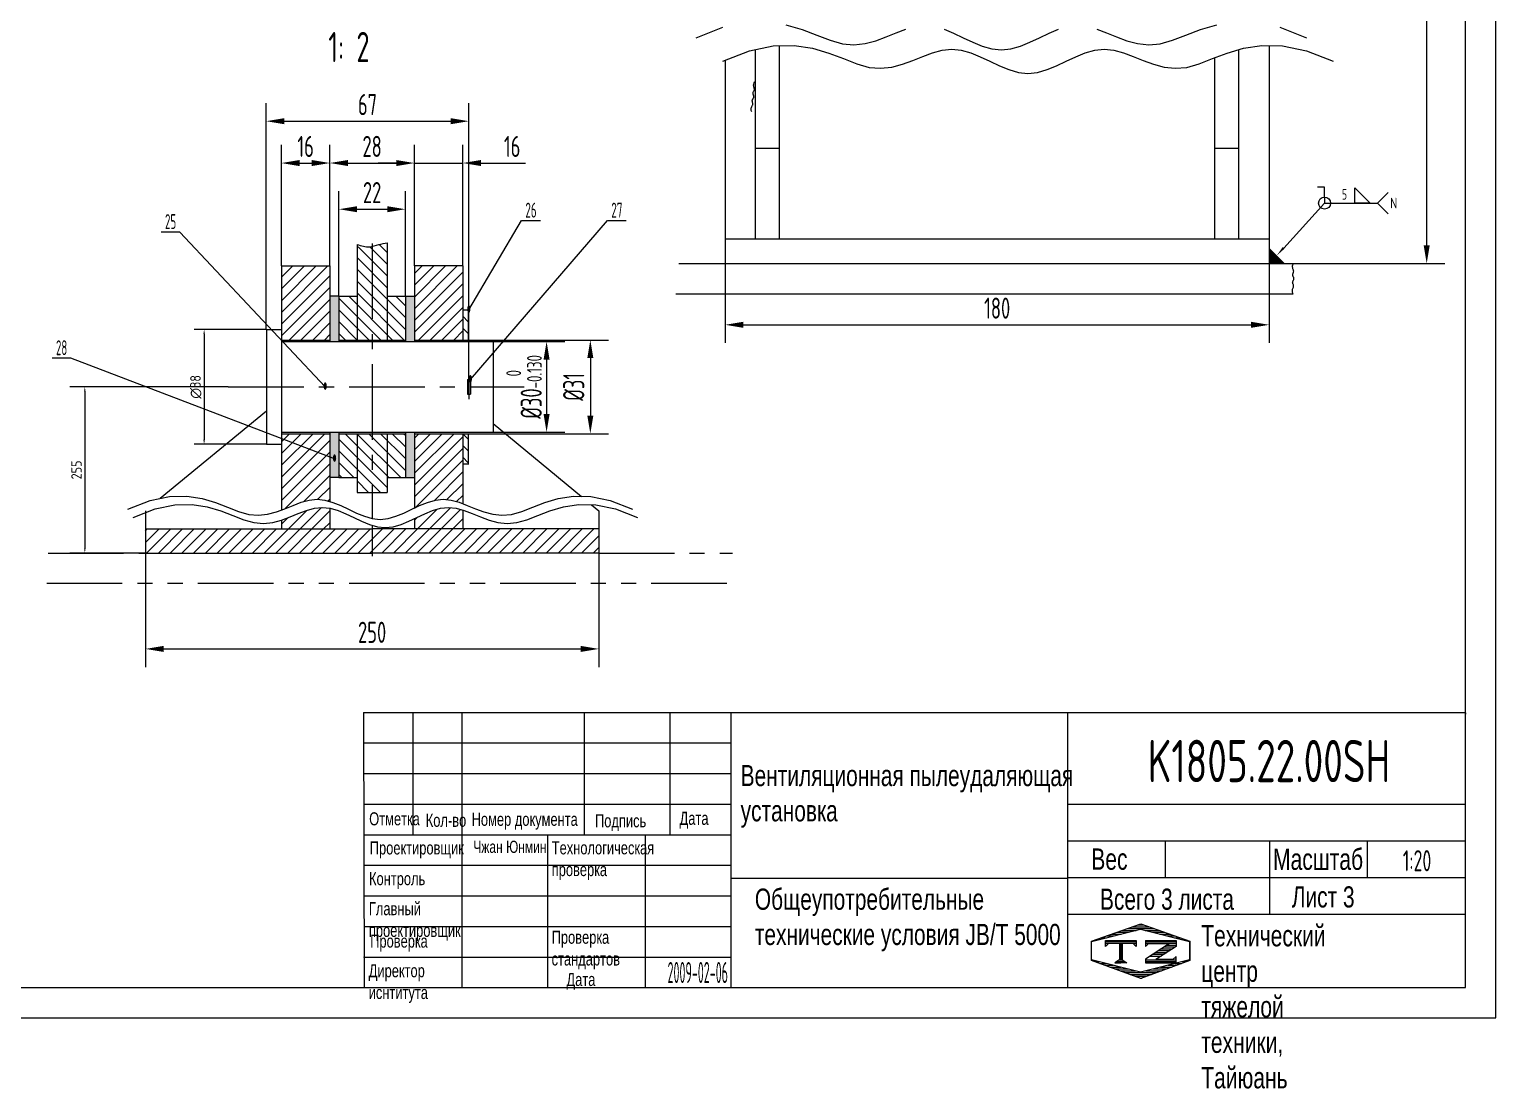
# Model space of a CAD drawing. Header units: millimetres. Extents: x -913 to 8400, y -234 to 5940.
# Drawn here: x 3548 to 8400, y -234 to 3272 of the extents above; entities that cross this region are included whole.
import ezdxf
from ezdxf.enums import TextEntityAlignment as Align

# ---------------------------------------------------------------- set-up
doc = ezdxf.new("R2010")
doc.units = ezdxf.units.MM
doc.header["$LTSCALE"] = 200
for name, pattern in [('CENTER', [2, 1.25, -0.25, 0.25, -0.25]), ('F', [0.75, 0.5, -0.25]), ('G', [2, 1.25, -0.25, 0.25, -0.25]), ('K', [2.5, 1.25, -0.25, 0.25, -0.25, 0.25, -0.25])]:
    doc.linetypes.add(name, pattern=pattern)
for name, color, linetype in [('01', 7, 'Continuous'), ('02', 1, 'Continuous'), ('04', 2, 'F'), ('05', 4, 'G'), ('07', 6, 'K'), ('08', 1, 'Continuous'), ('11', 3, 'Continuous'), ('13', 3, 'Continuous'), ('THICK', 7, 'Continuous')]:
    doc.layers.add(name, color=color, linetype=linetype)
doc.styles.add('HZLIB', font='TXT', dxfattribs={"width": 0.8, "bigfont": 'hztxt.shx'})
doc.styles.get("Standard").update_dxf_attribs({"font": 'isocp', "width": 0.707, "bigfont": 'intecad.shx'})
doc.dimstyles.new('INTE', dxfattribs={"dimscale": 20, "dimtxt": 3.5, "dimasz": 3, "dimexe": 3, "dimexo": 0, "dimgap": 1, "dimtad": 1, "dimdsep": 46, "dimtxsty": 'Standard', "dimcen": 0, "dimclrd": 1, "dimclre": 1, "dimclrt": 3, "dimaunit": 1, "dimadec": 0, "dimazin": 0, "dimtfac": 1, "dimtmove": 0, "dimatfit": 0, "dimfxl": 1, "dimarcsym": 0})
pattern_1 = [(135, (-13660.677, -11741.966), (-19.445436, -19.445436), [])]

# ---------------------------------------------------------------- blocks, each defined once
blk = doc.blocks.new('*D100')
at = {"layer": '08', "color": 1, "lineweight": -2}
for p, q in [((4332, 2278.4), (4332, 3027.7)), ((5002.6, 2114.9), (5002.6, 3027.7)), ((4392, 2967.7), (4942.6, 2967.7))]:
    blk.add_line(p, q, dxfattribs=at)
at = {"layer": '08', "color": 1}
for points in [[(4392, 2977.7), (4392, 2957.7), (4332, 2967.7)], [(4942.6, 2977.7), (4942.6, 2957.7), (5002.6, 2967.7)]]:
    blk.add_solid(points, dxfattribs=at)
at = {"layer": 'DEFPOINTS', "color": 0}
for p in [(5002.6, 2967.7), (4332, 2278.4), (5002.6, 2114.9)]:
    blk.add_point(p, dxfattribs=at)
at = {"layer": '08', "color": 3, "insert": (4667.3, 3022.7), "char_height": 70, "attachment_point": 5}
blk.add_mtext('67', dxfattribs=at)
blk = doc.blocks.new('*D101')
at = {"layer": '08', "color": 1, "lineweight": -2}
for p, q in [((3932.6, 1538.4), (3932.6, 1161)), ((5432.6, 1538.4), (5432.6, 1161)), ((3992.6, 1221), (5372.6, 1221))]:
    blk.add_line(p, q, dxfattribs=at)
at = {"layer": '08', "color": 1}
for points in [[(3992.6, 1231), (3992.6, 1211), (3932.6, 1221)], [(5372.6, 1231), (5372.6, 1211), (5432.6, 1221)]]:
    blk.add_solid(points, dxfattribs=at)
at = {"layer": 'DEFPOINTS', "color": 0}
for p in [(3932.6, 1538.4), (5432.6, 1538.4), (5432.6, 1221)]:
    blk.add_point(p, dxfattribs=at)
at = {"layer": '08', "color": 3, "insert": (4682.6, 1276), "char_height": 70, "attachment_point": 5}
blk.add_mtext('250', dxfattribs=at)
blk = doc.blocks.new('*D102')
at = {"layer": '08', "color": 1, "lineweight": -2}
for p, q in [((5002.6, 2243.4), (5464.6, 2243.4)), ((5404.6, 2183.4), (5404.6, 1993.4)), ((5002.6, 1933.4), (5464.6, 1933.4))]:
    blk.add_line(p, q, dxfattribs=at)
at = {"layer": '08', "color": 1}
for points in [[(5394.6, 2183.4), (5414.6, 2183.4), (5404.6, 2243.4)], [(5394.6, 1993.4), (5414.6, 1993.4), (5404.6, 1933.4)]]:
    blk.add_solid(points, dxfattribs=at)
at = {"layer": 'DEFPOINTS', "color": 0}
for p in [(5002.6, 2243.4), (5002.6, 1933.4), (5404.6, 1933.4)]:
    blk.add_point(p, dxfattribs=at)
at = {"layer": '08', "color": 3, "insert": (5349.6, 2088.4), "char_height": 70, "attachment_point": 5, "rotation": 90}
blk.add_mtext('%%C31', dxfattribs=at)
blk = doc.blocks.new('*D103')
at = {"layer": '08', "color": 1, "lineweight": -2}
for p, q in [((5082.6, 2238.4), (5319.8, 2238.4)), ((5259.8, 2178.4), (5259.8, 1998.4)), ((5082.6, 1938.4), (5319.8, 1938.4))]:
    blk.add_line(p, q, dxfattribs=at)
at = {"layer": '08', "color": 1}
for points in [[(5249.8, 2178.4), (5269.8, 2178.4), (5259.8, 2238.4)], [(5249.8, 1998.4), (5269.8, 1998.4), (5259.8, 1938.4)]]:
    blk.add_solid(points, dxfattribs=at)
at = {"layer": 'DEFPOINTS', "color": 0}
for p in [(5082.6, 2238.4), (5082.6, 1938.4), (5259.8, 1938.4)]:
    blk.add_point(p, dxfattribs=at)
at = {"layer": '08', "color": 3, "insert": (5185.3, 2088.4), "char_height": 70, "attachment_point": 5, "rotation": 90}
blk.add_mtext('%%c30{\\H0.7x;\\S  0^ -0.130;}', dxfattribs=at)
blk = doc.blocks.new('*D104')
at = {"layer": '08', "color": 1, "lineweight": -2}
for p, q in [((4382.6, 2488.4), (4382.6, 2889.1)), ((4542.6, 2488.4), (4542.6, 2889.1)), ((4442.6, 2829.1), (4482.6, 2829.1))]:
    blk.add_line(p, q, dxfattribs=at)
at = {"layer": '08', "color": 1}
for points in [[(4442.6, 2839.1), (4442.6, 2819.1), (4382.6, 2829.1)], [(4482.6, 2839.1), (4482.6, 2819.1), (4542.6, 2829.1)]]:
    blk.add_solid(points, dxfattribs=at)
at = {"layer": 'DEFPOINTS', "color": 0}
for p in [(4542.6, 2829.1), (4382.6, 2488.4), (4542.6, 2488.4)]:
    blk.add_point(p, dxfattribs=at)
at = {"layer": '08', "color": 3, "insert": (4462.6, 2884.1), "char_height": 70, "attachment_point": 5}
blk.add_mtext('16', dxfattribs=at)
blk = doc.blocks.new('*D105')
at = {"layer": '08', "color": 1, "lineweight": -2}
for p, q in [((4822.6, 2488.4), (4822.6, 2889.1)), ((4982.6, 2488.4), (4982.6, 2889.1)), ((4762.6, 2829.1), (4702.6, 2829.1)), ((4822.6, 2829.1), (4982.6, 2829.1)), ((5042.6, 2829.1), (5189.6, 2829.1))]:
    blk.add_line(p, q, dxfattribs=at)
at = {"layer": '08', "color": 1}
for points in [[(4762.6, 2839.1), (4762.6, 2819.1), (4822.6, 2829.1)], [(5042.6, 2839.1), (5042.6, 2819.1), (4982.6, 2829.1)]]:
    blk.add_solid(points, dxfattribs=at)
at = {"layer": 'DEFPOINTS', "color": 0}
for p in [(4982.6, 2829.1), (4822.6, 2488.4), (4982.6, 2488.4)]:
    blk.add_point(p, dxfattribs=at)
at = {"layer": '08', "color": 3, "insert": (5146.1, 2884.1), "char_height": 70, "attachment_point": 5}
blk.add_mtext('16', dxfattribs=at)
blk = doc.blocks.new('*D106')
at = {"layer": '08', "color": 1, "lineweight": -2}
for p, q in [((4542.6, 2488.4), (4542.6, 2889.1)), ((4822.6, 2488.4), (4822.6, 2889.1)), ((4602.6, 2829.1), (4762.6, 2829.1))]:
    blk.add_line(p, q, dxfattribs=at)
at = {"layer": '08', "color": 1}
for points in [[(4602.6, 2839.1), (4602.6, 2819.1), (4542.6, 2829.1)], [(4762.6, 2839.1), (4762.6, 2819.1), (4822.6, 2829.1)]]:
    blk.add_solid(points, dxfattribs=at)
at = {"layer": 'DEFPOINTS', "color": 0}
for p in [(4822.6, 2829.1), (4542.6, 2488.4), (4822.6, 2488.4)]:
    blk.add_point(p, dxfattribs=at)
at = {"layer": '08', "color": 3, "insert": (4682.6, 2884.1), "char_height": 70, "attachment_point": 5}
blk.add_mtext('28', dxfattribs=at)
blk = doc.blocks.new('*D107')
at = {"layer": '08', "color": 1, "lineweight": -2}
for p, q in [((4572.6, 2388.4), (4572.6, 2736.3)), ((4792.6, 2388.4), (4792.6, 2736.3)), ((4632.6, 2676.3), (4732.6, 2676.3))]:
    blk.add_line(p, q, dxfattribs=at)
at = {"layer": '08', "color": 1}
for points in [[(4632.6, 2686.3), (4632.6, 2666.3), (4572.6, 2676.3)], [(4732.6, 2686.3), (4732.6, 2666.3), (4792.6, 2676.3)]]:
    blk.add_solid(points, dxfattribs=at)
at = {"layer": 'DEFPOINTS', "color": 0}
for p in [(4792.6, 2676.3), (4572.6, 2388.4), (4792.6, 2388.4)]:
    blk.add_point(p, dxfattribs=at)
at = {"layer": '08', "color": 3, "insert": (4682.6, 2731.4), "char_height": 70, "attachment_point": 5}
blk.add_mtext('22', dxfattribs=at)
blk = doc.blocks.new('*D108')
at = {"layer": '08', "color": 1, "lineweight": -2}
for p, q in [((5850.7, 2496.7), (5850.7, 2233.8)), ((7650.7, 2496.7), (7650.7, 2233.8)), ((5910.7, 2293.8), (7590.7, 2293.8))]:
    blk.add_line(p, q, dxfattribs=at)
at = {"layer": '08', "color": 1}
for points in [[(5910.7, 2303.8), (5910.7, 2283.8), (5850.7, 2293.8)], [(7590.7, 2303.8), (7590.7, 2283.8), (7650.7, 2293.8)]]:
    blk.add_solid(points, dxfattribs=at)
at = {"layer": 'DEFPOINTS', "color": 0}
for p in [(5850.7, 2496.7), (7650.7, 2496.7), (7650.7, 2293.8)]:
    blk.add_point(p, dxfattribs=at)
at = {"layer": '08', "color": 3, "insert": (6750.7, 2348.8), "char_height": 70, "attachment_point": 5}
blk.add_mtext('180', dxfattribs=at)
blk = doc.blocks.new('*D110')
at = {"layer": '08', "color": 1, "lineweight": -2}
for p, q in [((7250.7, 4620), (8231.7, 4620)), ((8171.7, 2556.7), (8171.7, 4560)), ((7650.7, 2496.7), (8231.7, 2496.7))]:
    blk.add_line(p, q, dxfattribs=at)
at = {"layer": '08', "color": 1}
for points in [[(8161.7, 4560), (8181.7, 4560), (8171.7, 4620)], [(8161.7, 2556.7), (8181.7, 2556.7), (8171.7, 2496.7)]]:
    blk.add_solid(points, dxfattribs=at)
at = {"layer": 'DEFPOINTS', "color": 0}
for p in [(7250.7, 4620), (8171.7, 4620), (7650.7, 2496.7)]:
    blk.add_point(p, dxfattribs=at)
at = {"layer": '08', "color": 3, "insert": (8116.7, 3558.3), "char_height": 70, "attachment_point": 5, "rotation": 90}
blk.add_mtext('255', dxfattribs=at)
blk = doc.blocks.new('*U121')
at = {"layer": '01'}
for points in [[(415, 5), (415, 292)], [(25, 5), (415, 5)]]:
    blk.add_lwpolyline(points, dxfattribs=at)
at = {"layer": '02'}
for points in [[(420, 0), (420, 297)], [(0, 0), (420, 0)]]:
    blk.add_lwpolyline(points, dxfattribs=at)
blk = doc.blocks.new('*X125')
at = {"color": 0}
for p, q in [((127.06, 7.8), (132.06, 7.8)), ((127.06, 7.5), (132.06, 7.5)), ((127.06, 7.2), (127.32, 7.2)), ((130.62, 7.2), (132.06, 7.2)), ((127.84, 5.4), (129.64, 5.4)), ((128.3, 5.7), (130.1, 5.7)), ((128.77, 6), (130.57, 6)), ((129.23, 6.3), (131.04, 6.3)), ((129.7, 6.6), (131.51, 6.6)), ((130.16, 6.9), (131.98, 6.9))]:
    blk.add_line(p, q, dxfattribs=at)
blk = doc.blocks.new('*X126')
at = {"color": 0}
for p, q in [((127.06, 4.8), (132.06, 4.8)), ((131.84, 5.1), (132.06, 5.1)), ((127.06, 4.5), (132.06, 4.5))]:
    blk.add_line(p, q, dxfattribs=at)
blk = doc.blocks.new('*X124')
at = {"color": 0}
for p, q in [((122.82, 4.8), (123.24, 4.8)), ((122.34, 4.5), (123.72, 4.5))]:
    blk.add_line(p, q, dxfattribs=at)
blk = doc.blocks.new('*X123')
at = {"color": 0}
for p, q in [((120.53, 7.8), (125.53, 7.8)), ((120.53, 7.5), (125.53, 7.5)), ((120.53, 7.2), (120.79, 7.2)), ((125.27, 7.2), (125.53, 7.2))]:
    blk.add_line(p, q, dxfattribs=at)
blk = doc.blocks.new('*X122')
at = {"color": 0}
for p, q in [((123.24, 9.6), (125.52, 9.6)), ((124.1, 9.9), (128.52, 9.9)), ((124.97, 10.2), (127.67, 10.2)), ((125.83, 10.5), (126.82, 10.5)), ((127.02, 9.6), (129.37, 9.6)), ((118.22, 7.8), (118.32, 7.8)), ((118.22, 7.5), (118.27, 7.5)), ((118.22, 7.2), (118.27, 7.2)), ((118.94, 8.1), (119.52, 8.1)), ((119.8, 8.4), (120.72, 8.4)), ((120.66, 8.7), (121.92, 8.7)), ((121.52, 9), (123.12, 9)), ((122.38, 9.3), (124.32, 9.3)), ((128.22, 9.3), (130.22, 9.3)), ((129.42, 9), (131.07, 9)), ((130.62, 8.7), (131.92, 8.7)), ((131.82, 8.4), (132.77, 8.4)), ((133.02, 8.1), (133.62, 8.1)), ((134.22, 7.8), (134.32, 7.8)), ((134.27, 7.5), (134.32, 7.5)), ((134.27, 7.2), (134.32, 7.2)), ((118.22, 6.9), (118.27, 6.9)), ((118.22, 6.6), (118.27, 6.6)), ((118.22, 6.3), (118.27, 6.3)), ((118.22, 6), (118.27, 6)), ((118.22, 5.7), (118.27, 5.7)), ((118.22, 5.4), (118.27, 5.4)), ((118.22, 5.1), (118.27, 5.1)), ((118.22, 4.8), (118.27, 4.8)), ((134.27, 6.9), (134.32, 6.9)), ((134.27, 6.6), (134.32, 6.6)), ((134.27, 6.3), (134.32, 6.3)), ((134.27, 6), (134.32, 6)), ((134.27, 5.7), (134.32, 5.7)), ((134.27, 5.4), (134.32, 5.4)), ((134.27, 5.1), (134.32, 5.1)), ((134.27, 4.8), (134.32, 4.8)), ((118.79, 4.5), (119.42, 4.5)), ((119.61, 4.2), (120.62, 4.2)), ((120.43, 3.9), (121.82, 3.9)), ((121.26, 3.6), (123.02, 3.6)), ((122.08, 3.3), (124.22, 3.3)), ((122.91, 3), (125.42, 3)), ((123.73, 2.7), (128.89, 2.7)), ((124.55, 2.4), (128.07, 2.4)), ((127.12, 3), (129.7, 3)), ((128.32, 3.3), (130.51, 3.3)), ((129.52, 3.6), (131.32, 3.6)), ((130.72, 3.9), (132.14, 3.9)), ((131.92, 4.2), (132.95, 4.2)), ((133.12, 4.5), (133.76, 4.5)), ((125.38, 2.1), (127.26, 2.1)), ((126.2, 1.8), (126.45, 1.8))]:
    blk.add_line(p, q, dxfattribs=at)

msp = doc.modelspace()

# ---------------------------------------------------------------- hatches: boundary and pattern name
at = {"layer": '02', "linetype": 'Continuous'}
h = msp.add_hatch(dxfattribs=at)
h.set_pattern_fill('ANSI38', color=1, style=0)
h.set_pattern_definition([(45, (-1932.1897, -2152.8514), (-2.245064, 2.245064), []), (135, (-1932.1897, -2152.8514), (-6.7351921, 2.245064), [7.9375, -4.7625])])
h.paths.add_polyline_path([(4542.633, 2238.37), (4572.633, 2238.37), (4572.633, 2388.37), (4542.633, 2388.37)])
h.paths.add_polyline_path([(4542.633, 1788.37), (4572.633, 1788.37), (4572.633, 1938.37), (4542.633, 1938.37)])
h.paths.add_polyline_path([(4822.633, 2388.37), (4792.633, 2388.37), (4792.633, 2238.37), (4822.633, 2238.37)])
h.paths.add_polyline_path([(4792.633, 1788.37), (4822.633, 1788.37), (4822.633, 1938.37), (4792.633, 1938.37)])
at = {"layer": '08'}
h = msp.add_hatch(dxfattribs=at)
h.set_pattern_fill('ANSI31', color=256, scale=220, angle=90, style=0)
h.set_pattern_definition(pattern_1)
h.paths.add_polyline_path([(4572.633, 2243.37), (4632.633, 2243.37), (4632.633, 2388.37), (4572.633, 2388.37)])
edge = h.paths.add_edge_path()
edge.add_line((4632.633, 2243.37), (4682.633, 2243.37))
edge.add_line((4682.633, 2243.37), (4682.633, 2553.143))
edge.add_spline(control_points=[(4682.633, 2553.143), (4680.135, 2552.644), (4664.449, 2549.951), (4638.389, 2548.778), (4632.633, 2553.359)], knot_values=[10.20544083, 10.20544083, 10.20544083, 10.20544083, 16.98849714, 49.23564133, 49.23564133, 49.23564133, 49.23564133], degree=3, periodic=0)
edge.add_line((4632.633, 2553.359), (4632.633, 2243.37))
edge = h.paths.add_edge_path()
edge.add_spline(control_points=[(4732.633, 2564.811), (4722.971, 2563.055), (4704.769, 2559.745), (4691.78, 2554.97), (4682.633, 2553.143)], knot_values=[49.23564133, 49.23564133, 49.23564133, 49.23564133, 77.33426143, 102.1689, 102.1689, 102.1689, 102.1689], degree=3, periodic=0)
edge.add_line((4682.633, 2553.143), (4682.633, 2243.37))
edge.add_line((4682.633, 2243.37), (4732.633, 2243.37))
edge.add_line((4732.633, 2243.37), (4732.633, 2564.811))
h.paths.add_polyline_path([(4732.633, 2243.37), (4792.633, 2243.37), (4792.633, 2388.37), (4732.633, 2388.37)])
h.paths.add_polyline_path([(4632.633, 1933.37), (4572.633, 1933.37), (4572.633, 1788.37), (4632.633, 1788.37)])
h.paths.add_polyline_path([(4632.633, 1738.97), (4682.633, 1738.97), (4682.633, 1933.37), (4632.633, 1933.37)])
h.paths.add_polyline_path([(4682.633, 1738.97), (4732.633, 1738.97), (4732.633, 1933.37), (4682.633, 1933.37)])
h.paths.add_polyline_path([(4792.633, 1933.37), (4732.633, 1933.37), (4732.633, 1788.37), (4792.633, 1788.37)])
h = msp.add_hatch(dxfattribs=at)
h.set_pattern_fill('ANSI37', color=256, scale=30, style=0)
h.set_pattern_definition([(45, (-3210.462, -3558.2277), (-2.6516504, 2.6516504), []), (135, (-3210.462, -3558.2277), (-2.6516504, -2.6516504), [])])
h.paths.add_polyline_path([(7650.729, 2546.709), (7650.729, 2496.709), (7700.729, 2496.709)])
h = msp.add_hatch(dxfattribs=at)
h.set_pattern_fill('ANSI31', color=256, scale=220, angle=90, style=0)
h.set_pattern_definition(pattern_1)
h.paths.add_polyline_path([(5000.633, 2343.37), (4982.633, 2343.37), (4982.633, 2243.37), (5000.633, 2243.37)])
h.paths.add_polyline_path([(4982.633, 1833.37), (5000.633, 1833.37), (5000.633, 1933.37), (4982.633, 1933.37)])
h = msp.add_hatch(dxfattribs=at)
h.set_pattern_fill('ANSI31', color=256, scale=220, style=0)
h.set_pattern_definition([(45, (-13660.677, -11741.966), (-19.445436, 19.445436), [])])
h.paths.add_polyline_path([(4682.633, 1538.37), (4682.633, 1618.37), (3932.633, 1618.37), (3932.633, 1538.37)])
h.paths.add_polyline_path([(5432.633, 1538.37), (5432.633, 1618.37), (4682.633, 1618.37), (4682.633, 1538.37)])

# ---------------------------------------------------------------- linework, layer by layer
for p, q in [((5950.729, 2576.709), (5950.729, 3204.737)), ((6030.729, 2576.709), (6030.729, 3217.296)), ((7550.729, 2576.709), (7550.729, 3204.687)), ((7470.729, 2576.709), (7470.729, 3177.516)), ((6030.729, 2876.709), (5950.729, 2876.709)), ((7550.729, 2876.709), (7470.729, 2876.709)), ((7650.729, 2576.709), (5850.729, 2576.709))]:
    msp.add_line(p, q)
at = {"color": 7, "linetype": 'Continuous'}
for p, q in [((4632.633, 2559.519), (4632.633, 2243.37)), ((4732.633, 2564.811), (4732.633, 2243.37)), ((4382.633, 2488.37), (4382.633, 1681.002)), ((4542.633, 2488.37), (4542.633, 2238.37)), ((4822.633, 2488.37), (4822.633, 2238.37)), ((4982.633, 2488.37), (4982.633, 2243.37)), ((4572.633, 2388.37), (4572.633, 2238.37)), ((4792.633, 2388.37), (4792.633, 2238.37)), ((5000.633, 2343.37), (5000.633, 2243.37)), ((4332.633, 2278.37), (4332.633, 1898.37)), ((5082.633, 2238.37), (5082.633, 1938.37)), ((4542.633, 1938.37), (4542.633, 1708.939)), ((4572.633, 1938.37), (4572.633, 1788.37)), ((4632.633, 1933.37), (4632.633, 1738.97)), ((4732.633, 1933.37), (4732.633, 1738.97)), ((4792.633, 1938.37), (4792.633, 1788.37)), ((4822.633, 1938.37), (4822.633, 1685.53)), ((4982.633, 1933.37), (4982.633, 1701.657)), ((5000.633, 1933.37), (5000.633, 1833.37)), ((4542.633, 1686.483), (4542.633, 1618.37)), ((4822.633, 1652.11), (4822.633, 1618.37)), ((4982.633, 1680.393), (4982.633, 1618.37)), ((4382.633, 1647.604), (4382.633, 1618.37))]:
    msp.add_line(p, q, dxfattribs=at)
at = {"color": 3, "linetype": 'ByBlock'}
for p, q in [((4332.008, 2278.37), (4093.826, 2278.37)), ((4126.776, 2263.37), (4126.776, 1913.37)), ((4173.876, 2088.37), (3683.003, 2088.37)), ((4205.859, 2088.37), (4173.876, 2088.37)), ((3732.029, 2073.37), (3732.029, 1553.37)), ((4332.008, 1898.37), (4093.826, 1898.37)), ((3932.008, 1538.37), (3683.003, 1538.37))]:
    msp.add_line(p, q, dxfattribs=at)
for points in [[(4124.276, 2263.37), (4129.276, 2263.37), (4126.776, 2278.37)], [(3729.529, 2073.37), (3734.529, 2073.37), (3732.029, 2088.37)], [(4124.276, 1913.37), (4129.276, 1913.37), (4126.776, 1898.37)], [(3729.529, 1553.37), (3734.529, 1553.37), (3732.029, 1538.37)]]:
    msp.add_solid(points, dxfattribs=at)
at = {"layer": '01', "color": 7, "linetype": 'Continuous'}
for p, q in [((7650.729, 3217.771), (7650.729, 2496.709)), ((5850.729, 3169.22), (5850.729, 2496.709)), ((4382.633, 2488.37), (4542.633, 2488.37)), ((4982.633, 2488.37), (4822.633, 2488.37)), ((5697.759, 2496.709), (7730.661, 2496.709)), ((5687.632, 2396.709), (7729.996, 2396.709)), ((4982.633, 2343.37), (5002.633, 2343.37)), ((4332.633, 2278.37), (4382.633, 2278.37)), ((4382.633, 2243.37), (4542.633, 2243.37)), ((4382.633, 2238.37), (5082.633, 2238.37)), ((4572.633, 2243.37), (4792.633, 2243.37)), ((4822.633, 2243.37), (5002.633, 2243.37)), ((4997.633, 2112.37), (4997.633, 2064.37)), ((4997.633, 2112.37), (5007.633, 2112.37)), ((5007.633, 2112.37), (5007.633, 2064.37)), ((4997.633, 2064.37), (5007.633, 2064.37)), ((4332.633, 1898.37), (4382.633, 1898.37)), ((4382.633, 1938.37), (5082.633, 1938.37)), ((4382.633, 1933.37), (4542.633, 1933.37)), ((4572.633, 1933.37), (4792.633, 1933.37)), ((4822.633, 1933.37), (5002.633, 1933.37)), ((4982.633, 1833.37), (5002.633, 1833.37)), ((3932.633, 1678.37), (3932.633, 1538.37)), ((5432.633, 1678.37), (5432.633, 1538.37)), ((3932.633, 1618.37), (4682.633, 1618.37)), ((5432.633, 1618.37), (4682.633, 1618.37)), ((3932.633, 1538.37), (4682.633, 1538.37)), ((5432.633, 1538.37), (4682.633, 1538.37))]:
    msp.add_line(p, q, dxfattribs=at)
at = {"layer": '01'}
for p, q in [((7833.939, 2749.415), (7810.581, 2749.415)), ((7833.939, 2714.853), (7833.939, 2749.415)), ((7833.939, 2714.853), (7833.939, 2696.558)), ((4572.633, 2388.37), (4542.633, 2388.37)), ((4792.633, 2388.37), (4822.633, 2388.37)), ((4332.633, 2008.148), (3981.503, 1718.66)), ((5082.633, 1966.926), (5375.258, 1725.672)), ((4572.633, 1788.37), (4542.633, 1788.37)), ((4792.633, 1788.37), (4822.633, 1788.37)), ((4632.633, 1738.97), (4732.633, 1738.97)), ((5408.663, 1698.132), (5432.633, 1678.37))]:
    msp.add_line(p, q, dxfattribs=at)
msp.add_lwpolyline([(7934.533, 2746.558), (7984.533, 2696.558), (7934.533, 2696.558)], close=True, dxfattribs=at)
msp.add_circle((7833.939, 2696.558), 20, dxfattribs=at)
for p in [(8300, 1008.813), (8300, 1006.763), (8300, 1006.4)]:
    msp.add_point(p, dxfattribs=at)
at = {"layer": '02'}
for p, q in [((5002.633, 2343.37), (5177.287, 2638.448)), ((5007.633, 2112.37), (5461.425, 2638.448)), ((5177.287, 2638.448), (5239.287, 2638.448)), ((5461.425, 2638.448), (5523.425, 2638.448)), ((4046.81, 2600.565), (3984.81, 2600.565)), ((4527.346, 2088.37), (4046.81, 2600.565)), ((3686.257, 2183.208), (3624.257, 2183.208)), ((4558.29, 1850.098), (3686.257, 2183.208))]:
    msp.add_line(p, q, dxfattribs=at)
for points in [[(5754.493, 3243.941), (5843.462, 3278.697)], [(6051.687, 3286.863), (6105.644, 3270.965), (6153.93, 3252.463), (6197.777, 3235.38), (6238.419, 3223.743), (6276.925, 3220.547), (6313.704, 3224.689), (6349.004, 3234.039), (6383.071, 3246.466), (6416.152, 3259.84), (6448.494, 3272.03)], [(6575.064, 3271.714), (6606.625, 3258.775), (6638.185, 3243.941), (6669.745, 3229.108), (6701.306, 3216.168), (6732.866, 3207.016), (6764.427, 3203.544), (6795.987, 3207.016), (6827.548, 3216.168), (6859.108, 3229.108), (6890.668, 3243.941), (6922.229, 3258.775), (6953.789, 3271.714)], [(7080.36, 3272.03), (7112.701, 3259.84), (7145.782, 3246.466), (7179.849, 3234.039), (7215.149, 3224.689), (7251.929, 3220.547), (7290.434, 3223.743), (7331.076, 3235.38), (7374.924, 3252.463), (7423.21, 3270.965), (7477.166, 3286.863)], [(7685.391, 3278.697), (7774.361, 3243.941)], [(5842.662, 3166.069), (5931.631, 3200.825), (6009.998, 3216.881), (6078.995, 3218.262), (6139.856, 3208.991), (6193.813, 3193.092), (6242.098, 3174.59), (6285.946, 3157.508), (6326.588, 3145.87), (6365.094, 3142.674), (6401.873, 3146.817), (6437.173, 3156.167), (6471.24, 3168.593), (6504.321, 3181.967), (6536.662, 3194.157), (6568.511, 3203.034), (6600.112, 3206.466), (6631.672, 3202.994), (6663.233, 3193.842), (6694.793, 3180.902), (6726.354, 3166.069), (6757.914, 3151.235), (6789.475, 3138.295), (6821.035, 3129.143), (6852.596, 3125.671), (6884.156, 3129.143), (6915.716, 3138.295), (6947.277, 3151.235), (6978.837, 3166.069), (7010.398, 3180.902), (7041.958, 3193.842), (7073.519, 3202.994), (7105.079, 3206.466), (7136.68, 3203.034), (7168.529, 3194.157), (7200.87, 3181.967), (7233.951, 3168.593), (7268.018, 3156.167), (7303.318, 3146.817), (7340.097, 3142.674), (7378.603, 3145.87), (7419.245, 3157.508), (7463.093, 3174.59), (7511.378, 3193.092), (7565.335, 3208.991), (7626.196, 3218.262), (7695.193, 3216.881), (7773.56, 3200.825), (7862.529, 3166.069)], [(5938.536, 2998.275), (5937.261, 3002.854), (5936.859, 3006.814), (5937.137, 3010.237), (5937.901, 3013.204), (5938.958, 3015.795), (5940.116, 3018.093), (5941.182, 3020.178), (5941.962, 3022.132), (5942.313, 3024.022), (5942.293, 3025.864), (5942.007, 3027.658), (5941.562, 3029.407), (5941.066, 3031.112), (5940.625, 3032.774), (5940.345, 3034.396), (5940.333, 3035.977), (5940.663, 3037.522), (5941.275, 3039.039), (5942.074, 3040.537), (5942.966, 3042.025), (5943.859, 3043.513), (5944.658, 3045.011), (5945.269, 3046.527), (5945.599, 3048.072), (5945.586, 3049.652), (5945.291, 3051.261), (5944.808, 3052.888), (5944.232, 3054.525), (5943.656, 3056.162), (5943.174, 3057.789), (5942.879, 3059.397), (5942.865, 3060.977), (5943.194, 3062.525), (5943.793, 3064.057), (5944.558, 3065.597), (5945.386, 3067.168), (5946.172, 3068.792), (5946.812, 3070.493), (5947.202, 3072.293), (5947.237, 3074.215), (5946.864, 3076.286), (5946.238, 3078.542), (5945.565, 3081.025), (5945.048, 3083.776), (5944.894, 3086.836), (5945.308, 3090.245), (5946.496, 3094.044), (5948.663, 3098.275)], [(8044.294, 2731.914), (8008.939, 2696.558), (8044.294, 2661.203)], [(7699.212, 2547.662), (7833.939, 2696.558), (8008.939, 2696.558)], [(7729.996, 2396.709), (7728.305, 2401.125), (7727.536, 2405.01), (7727.49, 2408.427), (7727.969, 2411.437), (7728.774, 2414.103), (7729.706, 2416.487), (7730.566, 2418.652), (7731.155, 2420.661), (7731.326, 2422.566), (7731.133, 2424.388), (7730.682, 2426.139), (7730.078, 2427.83), (7729.427, 2429.472), (7728.834, 2431.077), (7728.405, 2432.657), (7728.245, 2434.222), (7728.428, 2435.784), (7728.891, 2437.343), (7729.542, 2438.901), (7730.287, 2440.459), (7731.032, 2442.017), (7731.683, 2443.575), (7732.146, 2445.134), (7732.329, 2446.696), (7732.167, 2448.259), (7731.724, 2449.825), (7731.094, 2451.392), (7730.37, 2452.959), (7729.646, 2454.526), (7729.016, 2456.093), (7728.573, 2457.659), (7728.412, 2459.222), (7728.592, 2460.786), (7729.042, 2462.359), (7729.656, 2463.957), (7730.329, 2465.59), (7730.955, 2467.273), (7731.43, 2469.017), (7731.647, 2470.837), (7731.502, 2472.744), (7730.939, 2474.76), (7730.108, 2476.936), (7729.207, 2479.333), (7728.438, 2482.01), (7727.999, 2485.026), (7728.09, 2488.441), (7728.911, 2492.316), (7730.661, 2496.709)], [(3874.438, 1683.063), (3947.977, 1711.791), (4012.754, 1725.063), (4069.785, 1726.204), (4120.091, 1718.541), (4164.69, 1705.4), (4204.602, 1690.106), (4240.846, 1675.987), (4274.44, 1666.367), (4306.267, 1663.726), (4336.668, 1667.15), (4365.846, 1674.878), (4394.005, 1685.15), (4421.349, 1696.204), (4448.082, 1706.28), (4474.407, 1713.617), (4500.528, 1716.454), (4526.615, 1713.585), (4552.702, 1706.02), (4578.789, 1695.324), (4604.876, 1683.063), (4630.963, 1670.802), (4657.05, 1660.106), (4683.137, 1652.541), (4709.224, 1649.671), (4735.311, 1652.541), (4761.398, 1660.106), (4787.485, 1670.802), (4813.573, 1683.063), (4839.66, 1695.324), (4865.747, 1706.02), (4891.834, 1713.585), (4917.921, 1716.454), (4944.042, 1713.617), (4970.367, 1706.28), (4997.099, 1696.204), (5024.443, 1685.15), (5052.602, 1674.878), (5081.78, 1667.15), (5112.181, 1663.726), (5144.009, 1666.367), (5177.603, 1675.987), (5213.846, 1690.106), (5253.758, 1705.4), (5298.357, 1718.541), (5348.663, 1726.204), (5405.695, 1725.063), (5470.471, 1711.791), (5544.011, 1683.063)], [(3891.457, 1655.851), (3964.997, 1684.579), (4029.773, 1697.851), (4086.804, 1698.992), (4137.11, 1691.329), (4181.71, 1678.188), (4221.622, 1662.894), (4257.865, 1648.774), (4291.459, 1639.155), (4323.287, 1636.514), (4353.688, 1639.937), (4382.866, 1647.666), (4411.025, 1657.938), (4438.369, 1668.992), (4465.101, 1679.068), (4491.426, 1686.405), (4517.547, 1689.242), (4543.634, 1686.372), (4569.721, 1678.807), (4595.808, 1668.111), (4621.895, 1655.851), (4647.982, 1643.59), (4674.069, 1632.894), (4700.157, 1625.329), (4726.244, 1622.459), (4752.331, 1625.329), (4778.418, 1632.894), (4804.505, 1643.59), (4830.592, 1655.851), (4856.679, 1668.111), (4882.766, 1678.807), (4908.853, 1686.372), (4934.94, 1689.242), (4961.061, 1686.405), (4987.386, 1679.068), (5014.119, 1668.992), (5041.463, 1657.938), (5069.622, 1647.666), (5098.8, 1639.937), (5129.201, 1636.514), (5161.028, 1639.155), (5194.622, 1648.774), (5230.866, 1662.894), (5270.777, 1678.188), (5315.377, 1691.329), (5365.683, 1698.992), (5422.714, 1697.851), (5487.49, 1684.579), (5561.03, 1655.851)]]:
    msp.add_lwpolyline(points, dxfattribs=at)
msp.add_lwpolyline([(7674.997, 2522.441, 0, 8, 0), (7698.48, 2548.393, 8, 8, 0)], format="xyseb", dxfattribs=at)
at = {"layer": '04', "color": 1, "linetype": 'CENTER'}
for p, q in [((4682.633, 2563.27), (4682.633, 1652.687)), ((4682.633, 1630.41), (4682.633, 1528.37))]:
    msp.add_line(p, q, dxfattribs=at)
at = {"layer": '05', "color": 7, "linetype": 'Continuous'}
for p, q in [((4572.633, 2388.37), (4632.633, 2388.37)), ((4732.633, 2388.37), (4792.633, 2388.37)), ((4572.633, 1788.37), (4632.633, 1788.37)), ((4732.633, 1788.37), (4792.633, 1788.37))]:
    msp.add_line(p, q, dxfattribs=at)
at = {"layer": '05', "color": 4, "linetype": 'G'}
msp.add_line((4206.484, 2088.37), (5185.477, 2088.37), dxfattribs=at)
at = {"layer": '05', "color": 4, "linetype": 'CENTER'}
msp.add_line((5002.633, 2114.865), (5002.633, 2047.604), dxfattribs=at)
at = {"layer": '07'}
for p, q in [((3610.555, 1538.37), (3932.633, 1538.37)), ((5432.633, 1538.37), (5874.711, 1538.37)), ((3606.147, 1438.37), (5879.119, 1438.37))]:
    msp.add_line(p, q, dxfattribs=at)
at = {"layer": '08'}
for p, q in [((4382.633, 2451.147), (4419.855, 2488.37)), ((4382.633, 2412.256), (4458.746, 2488.37)), ((4382.633, 2373.366), (4497.637, 2488.37)), ((4382.633, 2334.475), (4536.528, 2488.37)), ((4822.633, 2463.348), (4847.655, 2488.37)), ((4822.633, 2424.457), (4886.546, 2488.37)), ((4822.633, 2385.566), (4925.437, 2488.37)), ((4822.633, 2346.675), (4964.328, 2488.37)), ((4382.633, 2295.584), (4542.633, 2455.584)), ((4822.633, 2307.784), (4982.633, 2467.784)), ((4822.633, 2268.893), (4982.633, 2428.893)), ((4382.633, 2256.693), (4542.633, 2416.693)), ((4408.201, 2243.37), (4542.633, 2377.802)), ((4836, 2243.37), (4982.633, 2390.002)), ((4447.092, 2243.37), (4542.633, 2338.911)), ((4874.891, 2243.37), (4982.633, 2351.112)), ((4485.982, 2243.37), (4542.633, 2300.02)), ((4913.782, 2243.37), (4982.633, 2312.221)), ((4524.873, 2243.37), (4542.633, 2261.129)), ((4952.673, 2243.37), (4982.633, 2273.33)), ((4382.633, 1906.675), (4409.328, 1933.37)), ((4382.633, 1867.784), (4448.219, 1933.37)), ((4382.633, 1828.893), (4487.109, 1933.37)), ((4382.633, 1790.002), (4526, 1933.37)), ((4382.633, 1751.112), (4542.633, 1911.112)), ((4822.633, 1918.876), (4837.127, 1933.37)), ((4822.633, 1879.985), (4876.018, 1933.37)), ((4822.633, 1841.094), (4914.909, 1933.37)), ((4822.633, 1802.203), (4953.8, 1933.37)), ((4822.633, 1763.312), (4982.633, 1923.312)), ((4382.633, 1712.221), (4542.633, 1872.221)), ((4822.633, 1724.421), (4982.633, 1884.421)), ((4822.633, 1685.53), (4982.633, 1845.53)), ((4394.757, 1685.454), (4542.633, 1833.33)), ((4888.658, 1712.664), (4982.633, 1806.639)), ((4456.945, 1708.751), (4542.633, 1794.439)), ((4503.241, 1716.156), (4542.633, 1755.548)), ((4930.025, 1715.14), (4982.633, 1767.749)), ((4536.65, 1710.674), (4542.633, 1716.657)), ((4962.303, 1708.528), (4982.633, 1728.858)), ((4382.633, 1634.439), (4403.322, 1655.128)), ((4405.455, 1618.37), (4466.56, 1679.475)), ((4444.346, 1618.37), (4514.934, 1688.958)), ((4483.236, 1618.37), (4542.633, 1677.766)), ((4822.633, 1646.639), (4832.955, 1656.961)), ((4833.254, 1618.37), (4898.154, 1683.27)), ((4872.145, 1618.37), (4942.226, 1688.451)), ((4911.036, 1618.37), (4975.146, 1682.48)), ((4949.927, 1618.37), (4982.633, 1651.076)), ((4522.127, 1618.37), (4542.633, 1638.876))]:
    msp.add_line(p, q, dxfattribs=at)
at = {"layer": '08', "start_tangent": (-0.60645514, -0.7951177)}
msp.add_spline([(4632.633, 2559.519), (4674.37, 2551.754), (4705.115, 2559.128), (4732.633, 2564.811)], degree=3, dxfattribs=at)
at = {"layer": 'DEFPOINTS', "color": 0, "linetype": 'ByBlock'}
for p in [(4332.633, 2278.37), (4206.484, 2088.37), (4126.776, 1898.37), (4332.633, 1898.37), (3732.029, 1538.37), (3932.633, 1538.37)]:
    msp.add_point(p, dxfattribs=at)
at = {"layer": 'THICK'}
for p, q in [((4653.606, 1010.908), (4656.369, 100)), ((4653.606, 1010.908), (8300, 1010.908)), ((4818.256, 1010.468), (4818.256, 1010.908)), ((4818.308, 606.06), (4818.308, 1010.908)), ((4980.247, 100), (4980.247, 1010.908)), ((5385.095, 606.06), (5385.095, 1010.908)), ((5668.489, 606.06), (5668.489, 1010.908)), ((5870.913, 100), (5870.913, 1010.908)), ((6984.244, 100), (6984.244, 1010.908)), ((8300, 100), (8300, 1010.908)), ((4656.369, 707.272), (5870.913, 707.272)), ((6984.244, 707.272), (8300, 707.272)), ((4656.369, 606.06), (5870.913, 606.06)), ((5263.641, 100), (5263.641, 606.06)), ((5587.519, 100), (5587.519, 606.06)), ((6984.244, 585.817), (8300, 585.817)), ((7308.123, 464.363), (7308.123, 585.817)), ((7652.243, 342.909), (7652.243, 585.817)), ((7976.122, 464.363), (7976.122, 585.817)), ((5870.913, 462.608), (6984.244, 462.608)), ((6984.244, 464.363), (8300, 464.363)), ((6984.244, 342.909), (8300, 342.909)), ((4656.369, 100), (8300, 100))]:
    msp.add_line(p, q, dxfattribs=at)
at = {"layer": 'THICK', "color": 3}
for p, q in [((4656.369, 909.696), (5870.913, 909.696)), ((4656.369, 808.484), (5870.913, 808.484)), ((4656.369, 504.848), (5870.913, 504.848)), ((4656.369, 403.636), (5870.913, 403.636)), ((4656.369, 302.424), (5870.913, 302.424)), ((7062.22, 253.965), (7226.285, 311.109)), ((7063.285, 252.678), (7225.224, 293.163)), ((7225.224, 293.163), (7387.163, 252.678)), ((7226.285, 311.109), (7388.22, 253.965)), ((7062.22, 190.328), (7062.22, 253.965)), ((7063.285, 191.951), (7063.285, 252.678)), ((7109.012, 235.61), (7109.012, 255.853)), ((7109.012, 255.853), (7210.224, 255.853)), ((7119.133, 245.731), (7109.012, 235.61)), ((7200.103, 245.731), (7119.133, 245.731)), ((7155.189, 245.828), (7155.189, 190.308)), ((7159.617, 245.828), (7159.617, 190.308)), ((7164.677, 245.828), (7164.677, 190.308)), ((7210.224, 235.61), (7200.103, 245.731)), ((7210.224, 255.853), (7210.224, 235.61)), ((7241.217, 255.853), (7241.217, 235.61)), ((7241.217, 255.853), (7342.429, 255.853)), ((7241.217, 235.61), (7251.338, 245.731)), ((7320.919, 245.731), (7241.217, 194.163)), ((7251.338, 245.731), (7320.919, 245.731)), ((7342.429, 255.853), (7342.429, 235.61)), ((7387.163, 252.678), (7387.163, 191.951)), ((7388.22, 253.965), (7388.22, 190.328)), ((4656.369, 201.212), (5870.913, 201.212)), ((7159.617, 194.934), (7140.008, 182.596)), ((7159.617, 194.934), (7179.226, 182.596)), ((7241.217, 194.163), (7241.217, 182.596)), ((7290.574, 202.618), (7275.104, 192.718)), ((7342.426, 235.804), (7290.574, 202.618)), ((7342.426, 202.839), (7332.305, 192.718)), ((7342.426, 182.596), (7342.426, 202.839)), ((7226.285, 130.587), (7062.22, 190.328)), ((7225.224, 151.467), (7063.285, 191.951)), ((7140.008, 182.596), (7159.617, 182.596)), ((7179.226, 182.596), (7159.617, 182.596)), ((7387.163, 191.951), (7225.224, 151.467)), ((7388.22, 190.328), (7226.285, 130.587)), ((7241.217, 182.596), (7342.426, 182.596)), ((7332.305, 192.718), (7275.104, 192.718))]:
    msp.add_line(p, q, dxfattribs=at)
for p in [(4656.369, 201.212), (4656.369, 100)]:
    msp.add_point(p, dxfattribs=at)

# ---------------------------------------------------------------- block references
at = {"layer": '02', "xscale": 20, "yscale": 20, "zscale": 20}
msp.add_blockref('*U121', (0, 0), dxfattribs=at)
at = {"layer": 'THICK', "color": 3, "xscale": 20.24239407157469, "yscale": 20.24239407156688, "zscale": 20.24239407156697}
for name in ['*X122', '*X123', '*X125', '*X126', '*X124']:
    msp.add_blockref(name, (4669.171, 95.054), dxfattribs=at)

# ---------------------------------------------------------------- texts
at = {"color": 3, "linetype": 'ByBlock', "char_height": 35, "attachment_point": 5, "rotation": 90, "style": 'HZLIB'}
for s, insert in [('∅38', (4099.276, 2088.37)), ('255', (3704.529, 1813.37))]:
    msp.add_mtext(s, dxfattribs=dict(at, insert=insert))
at = {"insert": (5017.228, 586.274), "char_height": 40.39168, "attachment_point": 1}
msp.add_mtext('{\\fArial|b0|i0|c204|p34;\\C3;Чжан Юнмин}', dxfattribs=at)
at = {"layer": '01', "attachment_point": 1}
for s, insert, char_height in [('{\\fArial|b0|i0|c204|p34;Отметка}', (4672.899, 680.304), 43.16191), ('{\\fArial|b0|i0|c204|p34;Дата}', (5699.902, 681.959), 43.16191), ('{\\fArial|b0|i0|c204|p34;Кол-во}', (4860.079, 675.338), 43.16191), ('{\\fArial|b0|i0|c204|p34;Номер документа}', (5011.697, 678.66), 43.16191), ('{\\fArial|b0|i0|c204|p34;Подпись}', (5419.961, 673.683), 43.16191), ('{\\fArial|b0|i0|c204|p34;Проектировщик}', (4674.798, 583.892), 43.16191), ('{\\fArial|b0|i0|c204|p34;Технологическая\\Pпроверка}', (5276.901, 584.217), 43.16191), ('{\\fArial|b0|i0|c204|p34;Вес}', (7061.997, 560.682), 70.49778), ('{\\fArial|b0|i0|c204|p34;Контроль}', (4672.319, 482.226), 43.16191), ('{\\fArial|b0|i0|c204|p34;Главный\\Pпроектировщик}', (4671.937, 382.881), 43.16191), ('{\\fArial|b0|i0|c204|p34;Проверка}', (4676.155, 275.536), 43.16191), ('{\\fArial|b0|i0|c204|p34;Проверка\\Pстандартов}', (5276.488, 288.36), 43.16191), ('{\\fArial|b0|i0|c204|p34;Директор\\Pиснтитута}', (4671.273, 177.47), 43.16191), ('{\\fArial|b0|i0|c204|p34;Дата}', (5325.527, 148.621), 43.16191)]:
    msp.add_mtext(s, dxfattribs=dict(at, insert=insert, char_height=char_height))
at = {"layer": '01', "insert": (7425.819, 307.132), "char_height": 70.49778, "width": 3.31291, "attachment_point": 1}
msp.add_mtext('{\\fArial|b0|i0|c204|p34;Технический центр\\Pтяжелой техники, Тайюань}', dxfattribs=at)
at = {"layer": '02', "width": 0.605172}
for p, p2 in [((4996.633, 2333.37), (5008.633, 2333.37)), ((4521.346, 2078.37), (4533.346, 2078.37)), ((5001.633, 2102.37), (5013.633, 2102.37)), ((4552.29, 1840.098), (4564.29, 1840.098))]:
    msp.add_text('●', height=20, dxfattribs=at).set_placement(p, p2, align=Align.FIT)
at = {"layer": '02', "char_height": 70, "attachment_point": 1}
for s, insert in [('{\\fArial|b0|i0|c204|p34;\\C3;Вентиляционная пылеудаляющая\\Pустановка}', (5901.918, 836.957)), ('{\\fArial|b0|i0|c204|p34;\\C0;Общеупотребительные\\Pтехнические условия \\fArial|b0|i0|c0|p34;JB/T 5000}', (5948.895, 427.703)), ('{\\fArial|b0|i0|c204|p34;\\C0;Всего 3 листа}', (7090.887, 427.752)), ('{\\fArial|b0|i0|c204|p34;\\C0;Лист 3}', (7725.33, 435.253))]:
    msp.add_mtext(s, dxfattribs=dict(at, insert=insert))
at = {"layer": '05', "insert": (7663.374, 560.349), "char_height": 70.52599, "attachment_point": 1}
msp.add_mtext('{\\fArial|b0|i0|c204|p34;\\C0;Масштаб}', dxfattribs=at)
at = {"layer": '11', "width": 0.707}
msp.add_text('1: 2', height=100, dxfattribs=at).set_placement((4605.932, 3163.226), align=Align.CENTER)
at = {"layer": '11'}
for s, height, width, p, p2 in [('26', 49.4975, 0.578293, (5189.687, 2648.448), (5226.887, 2648.448)), ('27', 49.4975, 0.601243, (5473.825, 2648.448), (5511.025, 2648.448)), ('25', 49.4975, 0.581958, (3997.21, 2610.565), (4034.41, 2610.565)), ('28', 49.4975, 0.601243, (3636.657, 2193.208), (3673.857, 2193.208)), ('K1805.22.00SH', 140, 0.694153, (7248.884, 780), (8051.116, 780)), ('1:20', 70, 0.655288, (8092.965, 485), (8187.035, 485)), ('2009-02-06', 70, 0.413893, (5660, 115), (5860, 115))]:
    msp.add_text(s, height=height, dxfattribs=dict(at, width=width)).set_placement(p, p2, align=Align.FIT)
at = {"layer": '13', "width": 0.707}
msp.add_text('5', height=35, dxfattribs=at).set_placement((7891.829, 2708.058))
at = {"layer": '13', "width": 1.010989}
msp.add_text('N', height=35, dxfattribs=at).set_placement((8051.1, 2679.058), (8074.1, 2679.058), align=Align.FIT)

# ---------------------------------------------------------------- dimensions: what is measured, and where the dimension line sits
at = {"layer": '08'}
for base, p1, p2, text, picture, middle in [((8171.746, 4619.962), (7650.729, 2496.709), (7250.729, 4619.962), '255', '*D110', (8116.739, 3558.335)), ((5404.607, 1933.37), (5002.633, 2243.37), (5002.633, 1933.37), '%%C31', '*D102', (5349.607, 2088.37)), ((5259.811, 1938.37), (5082.633, 2238.37), (5082.633, 1938.37), '%%c30{\\H0.7x;\\S  0^ -0.130;}', '*D103', (5185.285, 2088.37))]:
    dim = msp.add_linear_dim(base=base, p1=p1, p2=p2, angle=90, text=text, dimstyle='INTE', dxfattribs=at)
    dim.commit()
    dim.dimension.update_dxf_attribs({"geometry": picture, "text_midpoint": middle})
for base, p1, p2, text, picture, middle in [((5002.633, 2967.668), (4332.008, 2278.37), (5002.633, 2114.865), '67', '*D100', (4667.321, 3022.668)), ((4822.633, 2829.131), (4542.633, 2488.37), (4822.633, 2488.37), '28', '*D106', (4682.633, 2884.138)), ((4982.633, 2829.131), (4822.633, 2488.37), (4982.633, 2488.37), '16', '*D105', (5146.131, 2884.131)), ((4792.633, 2676.346), (4572.633, 2388.37), (4792.633, 2388.37), '22', '*D107', (4682.633, 2731.353)), ((7650.729, 2293.759), (5850.729, 2496.709), (7650.729, 2496.709), '180', '*D108', (6750.729, 2348.759)), ((5432.633, 1220.992), (3932.633, 1538.37), (5432.633, 1538.37), '250', '*D101', (4682.633, 1275.999))]:
    dim = msp.add_linear_dim(base=base, p1=p1, p2=p2, text=text, dimstyle='INTE', dxfattribs=at)
    dim.commit()
    dim.dimension.update_dxf_attribs({"geometry": picture, "text_midpoint": middle})
dim = msp.add_linear_dim(base=(4542.633, 2829.131), p1=(4382.633, 2488.37), p2=(4542.633, 2488.37), text='16', dimstyle='INTE', dxfattribs=at)
dim.commit()
dim.dimension.update_dxf_attribs({"geometry": '*D104', "text_midpoint": (4462.633, 2829.131), "dimtype": 160})

doc.saveas('drawing.dxf')
